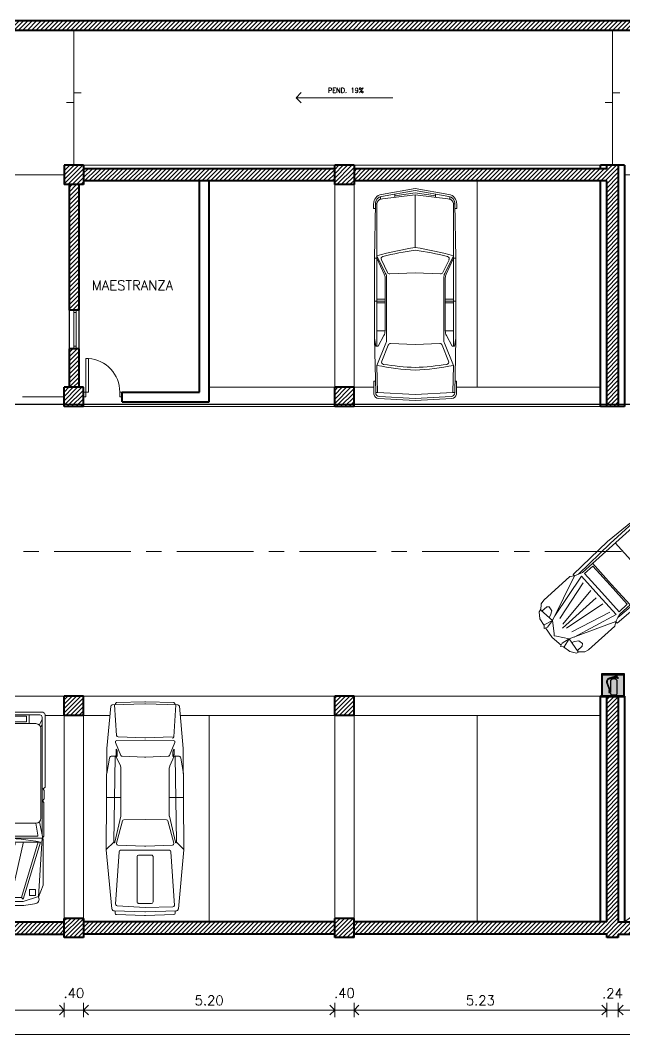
# Model space of a CAD drawing. Extents: x 1009 to 1343, y -172900 to 201.
# Drawn here: x 1107.55 to 1120.06, y 77.63 to 98.78 of the extents above; entities that cross this region are included whole.
import ezdxf

# ---------------------------------------------------------------- set-up
doc = ezdxf.new("R2010")
doc.units = 0
doc.header["$LTSCALE"] = 0.5
doc.linetypes.add('CENTER', pattern=[50.8, 31.75, -6.35, 6.35, -6.35])
doc.layers.get('0').update_dxf_attribs({"linetype": 'CONTINUOUS'})
doc.layers.get('Defpoints').update_dxf_attribs({"linetype": 'CONTINUOUS'})
for name, color, linetype, lineweight in [('Acotaciones', 9, 'CONTINUOUS', 9), ('Carpintería', 55, 'CONTINUOUS', 20), ('Detalles 01', 8, 'CONTINUOUS', 9), ('Muros corte', 7, 'CONTINUOUS', 40), ('Muros vista', 253, 'CONTINUOUS', 25), ('Pisos', 252, 'CONTINUOUS', 18), ('Punta 01', 6, 'CONTINUOUS', 9), ('Punta 02', 11, 'CONTINUOUS', 20), ('Tratamiento pisos', 251, 'CONTINUOUS', 9), ('Vehículos', 155, 'CONTINUOUS', 13)]:
    doc.layers.add(name, color=color, linetype=linetype, lineweight=lineweight)
for name, color, linetype in [('Electricidad', 50, 'CONTINUOUS'), ('MARCO_FONDO_NEGRO', 7, 'CONTINUOUS'), ('SEÑAL_FONDO_FIGURAS', 254, 'CONTINUOUS'), ('SEÑAL_FONDO_ROJO', 242, 'CONTINUOUS')]:
    doc.layers.add(name, color=color, linetype=linetype)
doc.styles.add('Texto 1 mm', font='simplex.shx', dxfattribs={"height": 0.1})
doc.styles.add('Texto 2 mm', font='simplex.shx', dxfattribs={"height": 0.2})
doc.dimstyles.new('Primera línea', dxfattribs={"dimscale": 0, "dimtxt": 0.2, "dimasz": 0.2, "dimexe": 0.15, "dimexo": 0, "dimgap": 0.1, "dimtad": 1, "dimzin": 4, "dimdsep": 46, "dimtxsty": 'Texto 2 mm', "dimblk": 'OPEN90', "dimcen": 2.5, "dimclrd": 256, "dimclre": 256, "dimclrt": 256, "dimadec": 0, "dimazin": 0, "dimtfac": 1, "dimtmove": 2, "dimatfit": 3, "dimldrblk": 'OPEN90', "dimfxl": 1, "dimtolj": 1, "dimtzin": 0, "dimlwd": -1, "dimlwe": -1, "dimarcsym": 0})
doc.dimstyles.new('Segunda línea', dxfattribs={"dimscale": 0, "dimtxt": 0.2, "dimasz": 0.2, "dimexe": 0.15, "dimexo": 0.5, "dimgap": 0.1, "dimtad": 1, "dimzin": 4, "dimdsep": 46, "dimtxsty": 'Texto 2 mm', "dimblk": 'OPEN90', "dimcen": 2.5, "dimclrd": 256, "dimclre": 256, "dimclrt": 256, "dimadec": 0, "dimazin": 0, "dimtfac": 1, "dimtmove": 2, "dimatfit": 3, "dimldrblk": 'OPEN90', "dimfxl": 1, "dimtolj": 1, "dimtzin": 0, "dimlwd": -1, "dimlwe": -1, "dimarcsym": 0})
pattern_1 = [(45, (62.21442, 16.503325), (-0.0449012806, 0.0449012806), [])]

# ---------------------------------------------------------------- blocks, each defined once
blk = doc.blocks.new('3cv planta')
for p, q in [((-206.2, 25.9), (-109.9, 64.4)), ((-109.9, 64.4), (-100.7, 61.2)), ((-196.3, 29.9), (-99.1, 54.3)), ((-100.7, 61.2), (-92.5, 58.6)), ((-99.1, 54.3), (-99.1, 0)), ((-92.5, 58.6), (57.7, 58.4)), ((-90.7, 54.3), (-90.7, 0)), ((-90.7, 54.3), (-67.5, 53.6)), ((-67.5, 53.6), (-67.5, 0)), ((-64, 58.6), (-64, 0)), ((0, 58.5), (0, 0)), ((57.7, 58.4), (149.8, 52.1)), ((58.9, 58.3), (58.9, 0)), ((83.5, 56.6), (83.5, 0)), ((88, 48.5), (88, 0)), ((88, 48.5), (110.5, 45.8)), ((110.5, 45.8), (110.5, 0)), ((114.9, 54.4), (114.9, 0)), ((-227.3, 24.3), (-230.8, 0)), ((-225.3, 31.1), (-230.6, 25.3)), ((-230.6, 25.3), (-223.2, 23)), ((-206.2, 25.9), (-225.3, 31.1)), ((-223.2, 23), (-206.2, 25.9)), ((-192.1, 18.8), (-106.2, 41.5)), ((146.5, 41.5), (146.5, 0)), ((-227.3, -24.3), (-230.8, 0)), ((-201.5, 0), (-106.9, 0)), ((-195.4, 5.7), (-104.6, 18.8)), ((-99.1, -54.3), (-99.1, 0)), ((-90.7, -54.3), (-90.7, 0)), ((-67.5, -53.6), (-67.5, 0)), ((-64, -58.6), (-64, 0)), ((0, -58.5), (0, 0)), ((58.9, -58.3), (58.9, 0)), ((83.5, -56.6), (83.5, 0)), ((88, -48.5), (88, 0)), ((110.5, -45.8), (110.5, 0)), ((114.9, -54.4), (114.9, 0)), ((146.5, -41.5), (146.5, 0)), ((-195.4, -5.7), (-104.6, -18.8)), ((-192.1, -18.8), (-106.2, -41.5)), ((-230.6, -25.3), (-223.2, -23)), ((-225.3, -31.1), (-230.6, -25.3)), ((-206.2, -25.9), (-225.3, -31.1)), ((-223.2, -23), (-206.2, -25.9)), ((-206.2, -25.9), (-109.9, -64.4)), ((-196.3, -29.9), (-99.1, -54.3)), ((-109.9, -64.4), (-100.7, -61.2)), ((-100.7, -61.2), (-92.5, -58.6)), ((-92.5, -58.6), (57.7, -58.4)), ((-90.7, -54.3), (-67.5, -53.6)), ((57.7, -58.4), (149.8, -52.1)), ((88, -48.5), (110.5, -45.8))]:
    blk.add_line(p, q)
for points in [[(140.9, 58.6), (129.6, 67.3), (89.5, 75.1), (57.2, 67.5), (-10.2, 71.7), (-109.9, 68.5), (-109.9, 64.4), (-117.8, 70), (-191.5, 69.8), (-200.4, 68.2), (-210.1, 58.5), (-206.2, 25.9), (-222.1, 3.4), (-225, 0)], [(148.4, 58.1), (55.1, 64.8), (-8.9, 64.3), (-100.7, 61.2)], [(151.4, 0), (151.4, 41.5), (146.5, 41.5), (146.5, 45.1), (151.6, 45.1), (146.1, 67.3), (150.5, 69.4), (156.1, 47), (156.1, 0)], [(-208.7, 59.9), (-214.9, 58.5), (-223.3, 46.4), (-226.3, 30)], [(-209.8, 55.9), (-196.3, 55.2), (-192.2, 51.9), (-194, 42), (-202.1, 37.3), (-207.3, 35.4)], [(140.9, -58.6), (129.6, -67.3), (89.5, -75.1), (57.2, -67.5), (-10.2, -71.7), (-109.9, -68.5), (-109.9, -64.4), (-117.8, -70), (-191.5, -69.8), (-200.4, -68.2), (-210.1, -58.5), (-206.2, -25.9), (-222.1, -3.4), (-225, 0)], [(151.4, 0), (151.4, -41.5), (146.5, -41.5), (146.5, -45.1), (151.6, -45.1), (146.1, -67.3), (150.5, -69.4), (156.1, -47), (156.1, 0)], [(-208.7, -59.9), (-214.9, -58.5), (-223.3, -46.4), (-226.3, -30)], [(-209.8, -55.9), (-196.3, -55.2), (-192.2, -51.9), (-194, -42), (-202.1, -37.3), (-207.3, -35.4)], [(148.4, -58.1), (55.1, -64.8), (-8.9, -64.3), (-100.7, -61.2)]]:
    blk.add_lwpolyline(points)
blk = doc.blocks.new('A$C0C570FE1')
for p, q in [((1.446, 1.701), (0.312, 1.684)), ((0.416, 1.722), (0.324, 1.723)), ((0.416, 1.685), (0.416, 1.722)), ((3.11, 1.701), (1.446, 1.701)), ((1.446, 1.701), (1.446, 1.653)), ((2.333, 1.701), (2.333, 1.485)), ((4.234, 1.679), (3.11, 1.701)), ((3.268, 1.677), (3.11, 1.701)), ((3.993, 1.717), (3.993, 1.684)), ((4.262, 1.714), (3.993, 1.717)), ((0.125, 1.558), (0, 0.861)), ((0.167, 1.56), (0.044, 0.861)), ((0.225, 1.592), (0.136, 0.861)), ((0.171, 1.581), (0.224, 1.581)), ((0.321, 1.653), (0.321, 1.684)), ((0.321, 1.653), (3.268, 1.653)), ((1.398, 1.653), (1.764, 1.474)), ((1.446, 1.653), (1.776, 1.501)), ((1.744, 1.435), (1.481, 1.562)), ((1.855, 1.485), (2.953, 1.485)), ((2.293, 1.653), (2.293, 1.485)), ((2.373, 1.653), (2.373, 1.485)), ((2.953, 1.485), (2.953, 1.653)), ((3.049, 1.51), (3.268, 1.629)), ((3.208, 1.468), (3.668, 1.653)), ((3.245, 1.418), (3.577, 1.554)), ((3.268, 1.629), (3.268, 1.677)), ((3.668, 1.653), (4.23, 1.644)), ((4.23, 1.644), (4.23, 1.679)), ((4.23, 1.644), (4.272, 0.861)), ((4.313, 1.603), (4.355, 0.861)), ((4.395, 0.861), (4.353, 1.62)), ((0.152, 1.283), (0.093, 0.861)), ((0.119, 1.285), (0.188, 1.285)), ((1.75, 0.861), (1.773, 1.388)), ((1.852, 1.453), (3.134, 1.453)), ((3.236, 0.861), (3.214, 1.37)), ((0.125, 0.165), (0, 0.861)), ((0.167, 0.163), (0.044, 0.861)), ((0.152, 0.439), (0.093, 0.861)), ((0.136, 0.861), (1.224, 0.861)), ((0.225, 0.131), (0.136, 0.861)), ((1.75, 0.861), (1.773, 0.335)), ((3.236, 0.861), (3.214, 0.353)), ((4.23, 0.079), (4.272, 0.861)), ((4.313, 0.12), (4.355, 0.861)), ((4.395, 0.861), (4.353, 0.103)), ((0.119, 0.438), (0.188, 0.438)), ((1.398, 0.07), (1.764, 0.249)), ((1.446, 0.07), (1.776, 0.221)), ((1.744, 0.287), (1.481, 0.161)), ((1.852, 0.27), (3.134, 0.27)), ((1.855, 0.238), (2.953, 0.238)), ((2.293, 0.07), (2.293, 0.238)), ((2.333, 0.022), (2.333, 0.238)), ((2.373, 0.07), (2.373, 0.238)), ((2.953, 0.238), (2.953, 0.07)), ((3.049, 0.213), (3.268, 0.094)), ((3.208, 0.255), (3.668, 0.07)), ((3.245, 0.304), (3.577, 0.169)), ((0.171, 0.142), (0.224, 0.142)), ((1.446, 0.022), (0.312, 0.039)), ((0.321, 0.07), (3.268, 0.07)), ((0.321, 0.07), (0.321, 0.039)), ((0.416, 0.001), (0.324, 0)), ((0.416, 0.038), (0.416, 0.001)), ((1.446, 0.022), (1.446, 0.07)), ((3.11, 0.022), (1.446, 0.022)), ((3.268, 0.046), (3.11, 0.022)), ((4.234, 0.044), (3.11, 0.022)), ((3.268, 0.094), (3.268, 0.046)), ((3.668, 0.07), (4.23, 0.079)), ((3.993, 0.005), (3.993, 0.039)), ((4.262, 0.008), (3.993, 0.005)), ((4.23, 0.079), (4.23, 0.044))]:
    blk.add_line(p, q)
for centre, radius, start, end in [((0.322, 1.523), 0.2, 89.6059, 169.7934), ((4.253, 1.615), 0.1, 3.1608, 84.5613), ((0.315, 1.534), 0.15, 90.8772, 169.9992), ((0.321, 1.553), 0.1, 90, 173.024), ((7.846, -0.184), 6.705, 164.0955, 171.0276), ((7.876, -0.089), 6.664, 165.9376, 171.8019), ((1.459, 1.516), 0.05, 64.4236, 163.8009), ((1.855, 1.685), 0.2, 246.7861, 270), ((2.953, 1.685), 0.2, 270, 298.6282), ((3.596, 1.508), 0.05, 13.1488, 112.1811), ((-2.765, 0.542), 6.484, 2.8274, 8.6702), ((-2.714, 0.453), 6.494, 3.6062, 10.6501), ((4.233, 1.599), 0.08, 3.2191, 89.3245), ((1.723, 1.39), 0.05, 357.5478, 64.4236), ((1.852, 1.653), 0.2, 243.8694, 270), ((3.134, 1.653), 0.2, 270, 291.9752), ((3.264, 1.372), 0.05, 112.1811, 182.5243), ((7.846, 1.907), 6.705, 188.9724, 195.9045), ((7.876, 1.812), 6.664, 188.1981, 194.0624), ((-2.765, 1.181), 6.484, 351.3298, 357.1726), ((-2.714, 1.27), 6.494, 349.3499, 356.3938), ((1.723, 0.332), 0.05, 295.5764, 2.4522), ((1.852, 0.07), 0.2, 90, 116.1306), ((1.855, 0.038), 0.2, 90, 113.2139), ((2.953, 0.038), 0.2, 61.3718, 90), ((3.134, 0.07), 0.2, 68.0248, 90), ((3.264, 0.351), 0.05, 177.4757, 247.8189), ((0.322, 0.2), 0.2, 190.2066, 270.3941), ((0.315, 0.189), 0.15, 190.0008, 269.1228), ((0.321, 0.17), 0.1, 186.976, 270), ((1.459, 0.206), 0.05, 196.1991, 295.5764), ((3.596, 0.215), 0.05, 247.8189, 346.8512), ((4.233, 0.124), 0.08, 270.6755, 356.7809), ((4.253, 0.108), 0.1, 275.4387, 356.8392)]:
    blk.add_arc(centre, radius, start, end)
blk = doc.blocks.new('A$C30F00F99')
for p, q in [((0.065, 1.448), (0.065, 3.9)), ((1.704, 3.95), (0.115, 3.95)), ((1.754, 1.448), (1.754, 3.9)), ((0.093, 3.668), (0.093, 1.807)), ((1.626, 3.768), (0.193, 3.768)), ((1.726, 3.668), (1.726, 1.807)), ((0.122, 1.736), (0.054, 1.395)), ((0.198, 1.707), (0.152, 1.458)), ((1.626, 1.707), (0.193, 1.707)), ((1.621, 1.707), (1.667, 1.458)), ((1.697, 1.736), (1.765, 1.395)), ((1.765, 1.395), (0.056, 1.399)), ((0.495, 0.168), (0.152, 1.323)), ((1.647, 1.435), (0.172, 1.435)), ((1.144, 1.274), (0.676, 1.274)), ((0.676, 1.274), (0.676, 1.166)), ((1.134, 0.274), (1.367, 1.319)), ((1.144, 1.166), (1.144, 1.274)), ((1.326, 0.168), (1.669, 1.323)), ((1.72, 1.313), (1.36, 0.134)), ((0.676, 1.166), (1.144, 1.166)), ((0.33, 0.336), (0.205, 0.336)), ((0.205, 0.336), (0.205, 0.209)), ((0.33, 0.209), (0.33, 0.336)), ((1.134, 0.274), (0.687, 0.274)), ((1.134, 0.168), (1.134, 0.274)), ((1.489, 0.209), (1.489, 0.336)), ((1.489, 0.336), (1.614, 0.336)), ((1.614, 0.336), (1.614, 0.209)), ((0.205, 0.209), (0.33, 0.209)), ((0.915, 0.184), (0.885, 0.206)), ((0.915, 0.184), (0.944, 0.206)), ((0.915, 0.148), (0.915, 0.184)), ((1.326, 0.168), (1.134, 0.168)), ((1.36, 0.134), (1.326, 0.168)), ((1.614, 0.209), (1.489, 0.209))]:
    blk.add_line(p, q)
for points in [[(0, 3.918), (0, 2.454), (0.044, 2.417), (0.023, 2.383), (0.023, 2.211), (0.06, 2.172), (0.031, 2.135), (0.031, 1.436), (0.058, 1.402), (0.043, 1.368), (0.043, 0.425), (0.145, 0.177, 0.590762), (0.221, 0.036), (0.448, 0), (1.372, 0), (1.598, 0.036, 0.590762), (1.675, 0.177), (1.776, 0.425), (1.776, 1.368), (1.762, 1.402), (1.789, 1.436), (1.789, 2.135), (1.76, 2.172), (1.796, 2.211), (1.796, 2.383), (1.775, 2.417), (1.819, 2.454), (1.819, 3.918, 0.468554), (1.737, 4.009), (0.082, 4.009, 0.468554)], [(0.387, 3.906, -0.414214), (0.407, 3.926), (0.83, 3.926, -0.414214), (0.85, 3.906), (0.85, 3.823, -0.414214), (0.83, 3.803), (0.407, 3.803, -0.414214), (0.387, 3.823)], [(1.432, 3.906, 0.414214), (1.412, 3.926), (0.99, 3.926, 0.414214), (0.97, 3.906), (0.97, 3.823, 0.414214), (0.99, 3.803), (1.412, 3.803, 0.414214), (1.432, 3.823)], [(0.645, 1.295), (0.841, 1.295), (0.98, 1.295), (1.176, 1.295, -0.515671), (1.195, 1.269), (1.157, 1.159, -0.319548), (1.138, 1.145), (0.962, 1.145), (0.859, 1.145), (0.683, 1.145, -0.319548), (0.664, 1.159), (0.626, 1.269, -0.515671)]]:
    blk.add_lwpolyline(points, format="xyb", close=True)
for points in [[(1.485, 3.768), (1.485, 3.95)], [(1.695, 3.74), (1.754, 3.855)], [(1.754, 3.688), (1.754, 3.756), (1.723, 3.692)], [(1.754, 2.412), (1.775, 2.417)], [(0.064, 1.395), (0.141, 0.189), (0.461, 0.086)], [(0.101, 1.313), (0.461, 0.134), (0.495, 0.168), (0.687, 0.168), (0.687, 0.274), (0.454, 1.319)], [(1.72, 1.313), (0.101, 1.313)], [(1.757, 1.395), (1.68, 0.189), (1.36, 0.086)], [(1.36, 0.086), (0.461, 0.086)]]:
    blk.add_lwpolyline(points)
blk.add_lwpolyline([(1.72, 1.313, 0.103517), (0.101, 1.313, -1.887166)], format="xyb")
blk.add_circle((0.915, 0.184), 0.0367)
for centre, radius, start, end in [((0.115, 3.9), 0.05, 90, 180), ((1.704, 3.9), 0.05, 0, 90), ((0.193, 3.668), 0.1, 90, 180), ((1.626, 3.668), 0.1, 0, 90), ((0.193, 1.807), 0.1, 180, 270), ((1.626, 1.807), 0.1, 270, 0), ((0.172, 1.455), 0.02, 169.5085, 270), ((1.647, 1.455), 0.02, 270, 10.4915)]:
    blk.add_arc(centre, radius, start, end)
blk = doc.blocks.new('R12 planta')
for p, q in [((-2.325, 0.646), (-2.368, 0.646)), ((-2.345, 0.031), (-2.325, 0.659)), ((-1.058, 0.826), (-2.28, 0.709)), ((1.041, 0.813), (-1.055, 0.826)), ((-0.901, 0.668), (-1.053, 0.826)), ((-0.903, 0.648), (-0.362, 0.523)), ((0.876, 0.646), (-0.901, 0.668)), ((0.027, 0.523), (0.027, 0.819)), ((0.843, 0.758), (0.52, 0.816)), ((0.884, 0.646), (0.884, 0.709)), ((0.898, 0.524), (1.165, 0.637)), ((1.915, 0.732), (1.043, 0.812)), ((1.307, 0.614), (1.942, 0.655)), ((1.942, 0.702), (1.963, 0.031)), ((-2.417, 0.032), (-2.398, 0.616)), ((-2.217, 0.604), (-2.254, 0.025)), ((-2.187, 0.634), (-1.097, 0.563)), ((-1.068, -0.483), (-1.068, 0.533)), ((-0.96, 0.587), (-0.986, 0.036)), ((-0.924, 0.616), (-0.459, 0.494)), ((-0.435, 0.464), (-0.432, 0.024)), ((-0.36, 0.523), (0.635, 0.523)), ((0.678, 0.532), (0.88, 0.627)), ((0.861, 0.034), (0.88, 0.497)), ((0.912, 0.619), (0.873, 0.598)), ((0.951, 0.598), (0.873, 0.598)), ((0.926, 0.623), (1.028, 0.623)), ((1.028, 0.623), (0.989, 0.601)), ((1.206, 0.609), (1.215, 0.027)), ((1.279, 0.584), (1.263, 0.031)), ((1.99, 0.616), (2.008, 0.031)), ((-2.417, 0.013), (-2.398, -0.571)), ((-2.345, 0.013), (-2.325, -0.615)), ((-2.241, -0.554), (-2.254, 0.025)), ((-2.169, 0.157), (-2.169, -0.112)), ((-2.139, 0.187), (-1.198, 0.187)), ((-1.168, 0.157), (-1.168, -0.112)), ((-0.96, -0.542), (-0.986, 0.008)), ((-0.435, -0.42), (-0.432, 0.02)), ((0.861, 0.01), (0.88, -0.452)), ((1.206, -0.565), (1.215, 0.018)), ((1.279, -0.539), (1.263, 0.014)), ((1.942, -0.658), (1.963, 0.013)), ((1.99, -0.571), (2.008, 0.013)), ((-2.139, -0.142), (-1.198, -0.142)), ((-2.325, -0.601), (-2.368, -0.601)), ((-2.211, -0.584), (-1.097, -0.513)), ((-0.901, -0.624), (-1.053, -0.782)), ((-0.924, -0.572), (-0.459, -0.449)), ((-0.903, -0.604), (-0.362, -0.479)), ((0.876, -0.601), (-0.901, -0.624)), ((-0.36, -0.478), (0.635, -0.478)), ((0.027, -0.478), (0.027, -0.775)), ((0.678, -0.488), (0.88, -0.582)), ((0.912, -0.575), (0.873, -0.553)), ((0.951, -0.553), (0.873, -0.553)), ((0.884, -0.601), (0.884, -0.665)), ((0.898, -0.48), (1.165, -0.592)), ((0.926, -0.578), (1.028, -0.578)), ((1.028, -0.578), (0.989, -0.557)), ((1.282, -0.569), (1.942, -0.611)), ((-1.058, -0.782), (-2.28, -0.665)), ((1.041, -0.768), (-1.055, -0.782)), ((0.843, -0.714), (0.52, -0.772)), ((1.915, -0.688), (1.043, -0.768))]:
    blk.add_line(p, q)
for centre, radius, start, end in [((-2.368, 0.616), 0.03, 90, 180), ((-2.275, 0.659), 0.05, 95.4727, 180), ((-1.056, 0.796), 0.03, 89.6203, 95.4727), ((-0.901, 0.658), 0.01, 90, 258.9881), ((0.834, 0.709), 0.05, 0, 79.9012), ((0.876, 0.636), 0.01, 295.0315, 90), ((1.04, 0.783), 0.03, 84.7226, 89.6203), ((1.176, 0.609), 0.03, 0, 112.8473), ((1.912, 0.702), 0.03, 0, 84.7226), ((1.944, 0.596), 0.0501, 23.6099, 92.4957), ((-2.187, 0.604), 0.03, 90, 180), ((-1.098, 0.533), 0.03, 0, 86.3747), ((-0.93, 0.587), 0.03, 78.6827, 180), ((-0.465, 0.464), 0.03, 0, 78.6827), ((-0.357, 0.553), 0.03, 258.9881, 270), ((-0.36, 0.533), 0.01, 256.9832, 270), ((0.635, 0.623), 0.1, 270, 295.0315), ((0.91, 0.497), 0.03, 112.8473, 180), ((0.926, 0.593), 0.03, 90, 117.7651), ((0.952, 0.802), 0.204, 269.9335, 280.5642), ((1.309, 0.584), 0.03, 93.6171, 180), ((-2.117, 0.022), 0.3, 178.1825, 181.8175), ((-2.045, 0.022), 0.3, 178.2216, 181.7784), ((-2.139, 0.157), 0.03, 90, 180), ((-1.198, 0.157), 0.03, 0, 90), ((-0.686, 0.022), 0.3, 177.2761, 182.7239), ((-0.732, 0.022), 0.3, 359.5958, 0.4042), ((1.161, 0.022), 0.3, 177.6755, 182.3245), ((0.915, 0.022), 0.3, 359.1475, 0.8525), ((1.563, 0.022), 0.3, 178.3902, 181.6098), ((1.663, 0.022), 0.3, 358.2407, 1.7593), ((1.708, 0.022), 0.3, 358.2407, 1.7593), ((-2.139, -0.112), 0.03, 180, 270), ((-1.198, -0.112), 0.03, 270, 0), ((-0.465, -0.42), 0.03, 281.3173, 0), ((-2.368, -0.571), 0.03, 180, 270), ((-2.275, -0.615), 0.05, 180, 264.5273), ((-2.211, -0.554), 0.03, 180, 270), ((-1.098, -0.483), 0.03, 273.6253, 0), ((-0.93, -0.542), 0.03, 180, 281.3173), ((-0.901, -0.614), 0.01, 101.0119, 270), ((-0.357, -0.508), 0.03, 90, 101.0119), ((-0.36, -0.488), 0.01, 90, 103.0168), ((0.635, -0.578), 0.1, 64.9685, 90), ((0.876, -0.591), 0.01, 270, 64.9685), ((0.91, -0.452), 0.03, 180, 247.1527), ((0.926, -0.548), 0.03, 242.2349, 270), ((0.952, -0.757), 0.204, 79.4358, 90.0665), ((1.176, -0.565), 0.03, 247.1527, 0), ((1.283, -0.539), 0.03, 180, 266.3829), ((1.944, -0.551), 0.0501, 267.5043, 336.3901), ((-1.056, -0.752), 0.03, 264.5273, 270.3797), ((0.834, -0.665), 0.05, 280.0988, 0), ((1.04, -0.738), 0.03, 270.3797, 275.2774), ((1.912, -0.658), 0.03, 275.2774, 0)]:
    blk.add_arc(centre, radius, start, end)
blk = doc.blocks.new('_Open90')
at = {"color": 0, "linetype": 'ByBlock', "lineweight": -2}
for p, q in [((0, 0), (-1, 0)), ((-0.5, 0.5), (0, 0)), ((0, 0), (-0.5, -0.5))]:
    blk.add_line(p, q, dxfattribs=at)
blk = doc.blocks.new('*D238')
at = {"layer": 'Acotaciones', "transparency": 16777216}
for p, q in [((1103.36, 78.433), (1103.36, 78.134)), ((1103.56, 78.284), (1108.26, 78.284)), ((1108.46, 78.433), (1108.46, 78.134))]:
    blk.add_line(p, q, dxfattribs=at)
at = {"layer": 'Defpoints', "color": 0, "transparency": 16777216}
for p in [(1103.36, 78.433), (1108.46, 78.433), (1108.46, 78.284)]:
    blk.add_point(p, dxfattribs=at)
at = {"layer": 'Acotaciones', "transparency": 16777216, "xscale": 0.2, "yscale": 0.2, "zscale": 0.2, "rotation": 180}
blk.add_blockref('_Open90', (1103.36, 78.284), dxfattribs=at)
at = {"layer": 'Acotaciones', "transparency": 16777216, "xscale": 0.2, "yscale": 0.2, "zscale": 0.2}
blk.add_blockref('_Open90', (1108.46, 78.284), dxfattribs=at)
at = {"layer": 'Acotaciones', "transparency": 16777216, "insert": (1105.91, 78.484), "char_height": 0.2, "attachment_point": 5, "style": 'Texto 2 mm'}
blk.add_mtext('\\A1;5.10', dxfattribs=at)
blk = doc.blocks.new('*D239')
at = {"layer": 'Acotaciones', "transparency": 16777216}
for p, q in [((1108.86, 78.433), (1108.86, 78.134)), ((1109.06, 78.284), (1113.86, 78.284)), ((1114.06, 78.433), (1114.06, 78.134))]:
    blk.add_line(p, q, dxfattribs=at)
at = {"layer": 'Defpoints', "color": 0, "transparency": 16777216}
for p in [(1108.86, 78.433), (1114.06, 78.433), (1114.06, 78.284)]:
    blk.add_point(p, dxfattribs=at)
at = {"layer": 'Acotaciones', "transparency": 16777216, "xscale": 0.2, "yscale": 0.2, "zscale": 0.2, "rotation": 180}
blk.add_blockref('_Open90', (1108.86, 78.284), dxfattribs=at)
at = {"layer": 'Acotaciones', "transparency": 16777216, "xscale": 0.2, "yscale": 0.2, "zscale": 0.2}
blk.add_blockref('_Open90', (1114.06, 78.284), dxfattribs=at)
at = {"layer": 'Acotaciones', "transparency": 16777216, "insert": (1111.46, 78.484), "char_height": 0.2, "attachment_point": 5, "style": 'Texto 2 mm'}
blk.add_mtext('\\A1;5.20', dxfattribs=at)
blk = doc.blocks.new('*D240')
at = {"layer": 'Acotaciones', "transparency": 16777216}
for p, q in [((1114.46, 78.433), (1114.46, 78.134)), ((1114.66, 78.284), (1119.49, 78.284)), ((1119.69, 78.433), (1119.69, 78.134))]:
    blk.add_line(p, q, dxfattribs=at)
at = {"layer": 'Defpoints', "color": 0, "transparency": 16777216}
for p in [(1114.46, 78.433), (1119.69, 78.433), (1119.69, 78.284)]:
    blk.add_point(p, dxfattribs=at)
at = {"layer": 'Acotaciones', "transparency": 16777216, "xscale": 0.2, "yscale": 0.2, "zscale": 0.2, "rotation": 180}
blk.add_blockref('_Open90', (1114.46, 78.284), dxfattribs=at)
at = {"layer": 'Acotaciones', "transparency": 16777216, "xscale": 0.2, "yscale": 0.2, "zscale": 0.2}
blk.add_blockref('_Open90', (1119.69, 78.284), dxfattribs=at)
at = {"layer": 'Acotaciones', "transparency": 16777216, "insert": (1117.075, 78.484), "char_height": 0.2, "attachment_point": 5, "style": 'Texto 2 mm'}
blk.add_mtext('\\A1;5.23', dxfattribs=at)
blk = doc.blocks.new('*D241')
at = {"layer": 'Acotaciones', "transparency": 16777216}
for p, q in [((1119.93, 78.433), (1119.93, 78.134)), ((1125.61, 78.284), (1120.13, 78.284)), ((1125.81, 78.433), (1125.81, 78.134))]:
    blk.add_line(p, q, dxfattribs=at)
at = {"layer": 'Defpoints', "color": 0, "transparency": 16777216}
for p in [(1119.93, 78.433), (1119.93, 78.284), (1125.81, 78.433)]:
    blk.add_point(p, dxfattribs=at)
at = {"layer": 'Acotaciones', "transparency": 16777216, "xscale": 0.2, "yscale": 0.2, "zscale": 0.2, "rotation": 180}
blk.add_blockref('_Open90', (1119.93, 78.284), dxfattribs=at)
at = {"layer": 'Acotaciones', "transparency": 16777216, "xscale": 0.2, "yscale": 0.2, "zscale": 0.2}
blk.add_blockref('_Open90', (1125.81, 78.284), dxfattribs=at)
at = {"layer": 'Acotaciones', "transparency": 16777216, "insert": (1122.87, 78.484), "char_height": 0.2, "attachment_point": 5, "style": 'Texto 2 mm'}
blk.add_mtext('\\A1;5.88', dxfattribs=at)
blk = doc.blocks.new('*D242')
at = {"layer": 'Acotaciones', "transparency": 16777216}
for p, q in [((1086.39, 77.933), (1086.39, 77.63)), ((1126.06, 77.933), (1126.06, 77.63)), ((1086.59, 77.78), (1125.86, 77.78))]:
    blk.add_line(p, q, dxfattribs=at)
at = {"layer": 'Defpoints', "color": 0, "transparency": 16777216}
for p in [(1086.39, 78.433), (1126.06, 78.433), (1126.06, 77.78)]:
    blk.add_point(p, dxfattribs=at)
at = {"layer": 'Acotaciones', "transparency": 16777216, "xscale": 0.2, "yscale": 0.2, "zscale": 0.2, "rotation": 180}
blk.add_blockref('_Open90', (1086.39, 77.78), dxfattribs=at)
at = {"layer": 'Acotaciones', "transparency": 16777216, "xscale": 0.2, "yscale": 0.2, "zscale": 0.2}
blk.add_blockref('_Open90', (1126.06, 77.78), dxfattribs=at)
at = {"layer": 'Acotaciones', "transparency": 16777216, "insert": (1106.225, 77.98), "char_height": 0.2, "attachment_point": 5, "style": 'Texto 2 mm'}
blk.add_mtext('\\A1;39.67', dxfattribs=at)
blk = doc.blocks.new('A$C6C4A3897')
at = {"layer": 'SEÑAL_FONDO_FIGURAS'}
h = blk.add_hatch(color=256, dxfattribs=at)
h.paths.add_polyline_path([(2.147, -0.043), (0.043, -0.043), (0.043, -2.139), (2.147, -2.139)])
h.paths.add_polyline_path([(2.093, -2.085), (0.097, -2.085), (0.097, -0.097), (2.093, -0.097)], flags=16)
h.paths.add_polyline_path([(1.494, -1.856, -0.414214), (1.364, -1.986), (0.969, -1.986, -0.414214), (0.839, -1.856), (0.839, -1.789), (0.708, -1.789), (0.708, -1.699), (0.74, -1.699), (0.74, -1.664), (0.711, -1.664), (0.711, -1.576), (0.743, -1.576, 0.083884), (0.693, -1.404), (0.5, -0.898, -0.214308), (0.523, -0.578, -0.167733), (0.738, -0.417, -0.097156), (0.97, -0.351), (0.97, -0.321), (1.058, -0.321), (1.058, -0.351), (1.087, -0.351, -0.303754), (1.167, -0.298, -0.115313), (1.528, -0.185), (1.53, -0.211, 0.177163), (1.266, -0.329, -0.189272), (1.622, -0.41), (1.592, -0.419, 0.309273), (1.561, -0.409), (1.517, -0.422, 0.291679), (1.46, -0.396), (1.418, -0.408, 0.202341), (1.342, -0.393), (1.3, -0.404, 0.390383), (1.254, -0.384, -0.914616), (1.082, -0.399), (1.058, -0.399), (1.058, -0.429), (0.97, -0.429), (0.97, -0.404, 0.074097), (0.777, -0.461, 0.17086), (0.577, -0.631, 0.207162), (0.599, -0.983), (0.763, -1.4, -0.083589), (0.794, -1.576), (0.817, -1.576), (0.817, -1.664), (0.792, -1.664), (0.792, -1.699), (0.839, -1.699), (0.839, -0.631, -0.204768), (1.051, -0.505, 0.117351), (1.082, -0.431, 0.582578), (1.251, -0.433, 0.113638), (1.282, -0.505, -0.204768), (1.494, -0.631)], flags=0)
h.paths.add_polyline_path([(1.184, -0.438), (1.167, -0.358), (1.151, -0.438, -6.735071)], flags=0)
at = {"layer": 'SEÑAL_FONDO_ROJO'}
h = blk.add_hatch(color=256, dxfattribs=at)
h.paths.add_polyline_path([(2.093, -0.097), (0.097, -0.097), (0.097, -2.085), (2.093, -2.085)])
h.paths.add_polyline_path([(1.494, -1.856, -0.414214), (1.364, -1.986), (0.969, -1.986, -0.414214), (0.839, -1.856), (0.839, -1.789), (0.708, -1.789), (0.708, -1.699), (0.74, -1.699), (0.74, -1.664), (0.711, -1.664), (0.711, -1.576), (0.743, -1.576, 0.083884), (0.693, -1.404), (0.5, -0.898, -0.214308), (0.523, -0.578, -0.167733), (0.738, -0.417, -0.097156), (0.97, -0.351), (0.97, -0.321), (1.058, -0.321), (1.058, -0.351), (1.087, -0.351, -0.303754), (1.167, -0.298, -0.115313), (1.528, -0.185), (1.53, -0.211, 0.177163), (1.266, -0.329, -0.189272), (1.622, -0.41), (1.592, -0.419, 0.309273), (1.561, -0.409), (1.517, -0.422, 0.291679), (1.46, -0.396), (1.418, -0.408, 0.202341), (1.342, -0.393), (1.3, -0.404, 0.390383), (1.254, -0.384, -0.914616), (1.082, -0.399), (1.058, -0.399), (1.058, -0.429), (0.97, -0.429), (0.97, -0.404, 0.074097), (0.777, -0.461, 0.17086), (0.577, -0.631, 0.207162), (0.599, -0.983), (0.763, -1.4, -0.083589), (0.794, -1.576), (0.817, -1.576), (0.817, -1.664), (0.792, -1.664), (0.792, -1.699), (0.839, -1.699), (0.839, -0.631, -0.204768), (1.051, -0.505, 0.117351), (1.082, -0.431, 0.582578), (1.251, -0.433, 0.113638), (1.282, -0.505, -0.204768), (1.494, -0.631)], flags=16)
h.paths.add_polyline_path([(1.184, -0.438), (1.167, -0.358), (1.151, -0.438, -6.735071)], flags=0)
at = {"layer": 'MARCO_FONDO_NEGRO'}
for p, q in [((2.191, 0), (0, 0)), ((0, 0), (0, -2.182)), ((2.191, -2.182), (2.191, 0)), ((0, -2.182), (2.191, -2.182))]:
    blk.add_line(p, q, dxfattribs=at)
at = {"layer": 'SEÑAL_FONDO_FIGURAS'}
for points in [[(0.043, -2.139), (2.147, -2.139), (2.147, -0.043), (0.043, -0.043)], [(0.097, -2.085), (0.097, -0.097), (2.093, -0.097), (2.093, -2.085)]]:
    blk.add_lwpolyline(points, close=True, dxfattribs=at)
for points in [[(1.082, -0.431, -0.117351), (1.051, -0.505, 0.204768), (0.839, -0.631), (0.839, -1.699), (0.792, -1.699), (0.792, -1.664), (0.817, -1.664), (0.817, -1.576), (0.794, -1.576, 0.083589), (0.763, -1.4), (0.599, -0.983, -0.207162), (0.577, -0.631, -0.17086), (0.777, -0.461, -0.074097), (0.97, -0.404), (0.97, -0.429), (1.058, -0.429), (1.058, -0.399), (1.082, -0.399, 0.914616), (1.254, -0.384, -0.390383), (1.3, -0.404), (1.342, -0.393, -0.202341), (1.418, -0.408), (1.46, -0.396, -0.291679), (1.517, -0.422), (1.561, -0.409, -0.309273), (1.592, -0.419), (1.622, -0.41, 0.189272), (1.266, -0.329, -0.177163), (1.53, -0.211), (1.528, -0.185, 0.115313), (1.167, -0.298, 0.303754), (1.087, -0.351), (1.058, -0.351), (1.058, -0.321), (0.97, -0.321), (0.97, -0.351, 0.097156), (0.738, -0.417, 0.167733), (0.523, -0.578, 0.214308), (0.5, -0.898), (0.693, -1.404, -0.083884), (0.743, -1.576), (0.711, -1.576), (0.711, -1.664), (0.74, -1.664), (0.74, -1.699), (0.708, -1.699), (0.708, -1.789), (0.839, -1.789), (0.839, -1.856, 0.414214), (0.969, -1.986), (1.364, -1.986, 0.414214), (1.494, -1.856), (1.494, -0.631, 0.204768), (1.282, -0.505, -0.113638), (1.251, -0.433, -0.582578)], [(1.167, -0.358), (1.184, -0.438, 6.735071), (1.151, -0.438)]]:
    blk.add_lwpolyline(points, format="xyb", close=True, dxfattribs=at)

msp = doc.modelspace()

# ---------------------------------------------------------------- hatches: boundary and pattern name
at = {"layer": 'Detalles 01'}
h = msp.add_hatch(dxfattribs=at)
h.set_pattern_fill('ANSI31,_O', color=256, scale=0.02)
h.set_pattern_definition(pattern_1)
h.paths.add_polyline_path([(1126.06, 87.783), (1125.81, 87.783), (1125.81, 80.108), (1119.93, 80.108), (1119.93, 84.783), (1119.69, 84.783), (1119.69, 80.108), (1114.46, 80.108), (1114.46, 79.858), (1119.69, 79.858), (1119.69, 79.783), (1119.93, 79.783), (1119.93, 79.858), (1126.06, 79.858)])
h.paths.add_polyline_path([(1126.06, 98.783), (1100.36, 98.783), (1100.36, 98.583), (1125.81, 98.583), (1125.81, 87.783), (1126.06, 87.783)])
h = msp.add_hatch(dxfattribs=at)
h.set_pattern_fill('ANSI31,_O', color=256, scale=0.02)
h.set_pattern_definition(pattern_1)
h.paths.add_polyline_path([(1108.86, 95.783), (1108.46, 95.783), (1108.46, 95.383), (1108.86, 95.383)])
h = msp.add_hatch(dxfattribs=at)
h.set_pattern_fill('ANSI31,_O', color=256, scale=0.02)
h.set_pattern_definition(pattern_1)
h.paths.add_polyline_path([(1114.06, 95.708), (1108.86, 95.708), (1108.86, 95.458), (1114.06, 95.458)])
h = msp.add_hatch(dxfattribs=at)
h.set_pattern_fill('ANSI31,_O', color=256, scale=0.02)
h.set_pattern_definition(pattern_1)
h.paths.add_polyline_path([(1114.46, 95.783), (1114.06, 95.783), (1114.06, 95.383), (1114.46, 95.383)])
h = msp.add_hatch(dxfattribs=at)
h.set_pattern_fill('ANSI31,_O', color=256, scale=0.02)
h.set_pattern_definition(pattern_1)
h.paths.add_polyline_path([(1119.93, 95.783), (1119.69, 95.783), (1119.69, 95.708), (1114.46, 95.708), (1114.46, 95.458), (1119.69, 95.458), (1119.69, 90.783), (1119.93, 90.783)])
h = msp.add_hatch(dxfattribs=at)
h.set_pattern_fill('ANSI31,_O', color=256, scale=0.02)
h.set_pattern_definition(pattern_1)
h.paths.add_polyline_path([(1108.76, 95.383), (1108.56, 95.383), (1108.56, 92.783), (1108.76, 92.783)])
h.paths.add_polyline_path([(1108.76, 91.983), (1108.56, 91.983), (1108.56, 91.183), (1108.76, 91.183)])
h = msp.add_hatch(dxfattribs=at)
h.set_pattern_fill('ANSI31,_O', color=256, scale=0.02)
h.set_pattern_definition(pattern_1)
h.paths.add_polyline_path([(1108.86, 91.183), (1108.46, 91.183), (1108.46, 90.783), (1108.86, 90.783)])
h = msp.add_hatch(dxfattribs=at)
h.set_pattern_fill('ANSI31,_O', color=256, scale=0.02)
h.set_pattern_definition(pattern_1)
h.paths.add_polyline_path([(1114.06, 91.183), (1114.06, 90.783), (1114.46, 90.783), (1114.46, 91.183)])
h = msp.add_hatch(dxfattribs=at)
h.set_pattern_fill('ANSI31,_O', color=256, scale=0.02)
h.set_pattern_definition(pattern_1)
h.paths.add_polyline_path([(1097.61, 80.108), (1097.61, 84.783), (1097.36, 84.783), (1097.36, 80.108), (1092.26, 80.108), (1092.26, 79.858), (1097.36, 79.858), (1097.36, 79.783), (1097.61, 79.783), (1097.61, 79.858), (1099.36, 79.858), (1099.36, 80.108)])
h.paths.add_polyline_path([(1103.36, 80.108), (1103.36, 84.783), (1103.11, 84.783), (1103.11, 80.108), (1099.36, 80.108), (1099.36, 79.858), (1103.11, 79.858), (1103.11, 79.783), (1103.36, 79.783), (1103.36, 79.858), (1108.46, 79.858), (1108.46, 80.108)])
h = msp.add_hatch(dxfattribs=at)
h.set_pattern_fill('ANSI31,_O', color=256, scale=0.02)
h.set_pattern_definition(pattern_1)
h.paths.add_polyline_path([(1108.86, 84.783), (1108.46, 84.783), (1108.46, 84.383), (1108.86, 84.383)])
h = msp.add_hatch(dxfattribs=at)
h.set_pattern_fill('ANSI31,_O', color=256, scale=0.02)
h.set_pattern_definition(pattern_1)
h.paths.add_polyline_path([(1114.06, 84.783), (1114.06, 84.383), (1114.46, 84.383), (1114.46, 84.783)])
h = msp.add_hatch(dxfattribs=at)
h.set_pattern_fill('ANSI31,_O', color=256, scale=0.02)
h.set_pattern_definition(pattern_1)
h.paths.add_polyline_path([(1108.86, 79.783), (1108.86, 80.183), (1108.46, 80.183), (1108.46, 79.783)])
h = msp.add_hatch(dxfattribs=at)
h.set_pattern_fill('ANSI31,_O', color=256, scale=0.02)
h.set_pattern_definition(pattern_1)
h.paths.add_polyline_path([(1114.46, 80.183), (1114.06, 80.183), (1114.06, 79.783), (1114.46, 79.783)])
h = msp.add_hatch(dxfattribs=at)
h.set_pattern_fill('ANSI31,_O', color=256, scale=0.02)
h.set_pattern_definition(pattern_1)
h.paths.add_polyline_path([(1114.06, 80.108), (1108.86, 80.108), (1108.86, 79.858), (1114.06, 79.858)])

# ---------------------------------------------------------------- linework, layer by layer
at = {"layer": 'Acotaciones'}
for p, q in [((1108.46, 78.433), (1108.46, 78.134)), ((1108.46, 78.284), (1108.86, 78.284)), ((1108.86, 78.433), (1108.86, 78.134)), ((1114.06, 78.433), (1114.06, 78.134)), ((1114.06, 78.284), (1114.46, 78.284)), ((1114.46, 78.433), (1114.46, 78.134)), ((1119.69, 78.433), (1119.69, 78.134)), ((1119.69, 78.284), (1119.93, 78.284)), ((1119.93, 78.433), (1119.93, 78.134))]:
    msp.add_line(p, q, dxfattribs=at)
at = {"layer": 'Carpintería'}
for p, q in [((1108.66, 92.783), (1108.66, 91.983)), ((1108.71, 92.733), (1108.66, 92.733)), ((1108.71, 92.783), (1108.71, 91.983)), ((1108.71, 92.033), (1108.66, 92.033)), ((1108.91, 91.083), (1108.91, 91.783)), ((1108.91, 91.783), (1108.96, 91.783)), ((1108.96, 91.783), (1108.96, 91.083)), ((1108.91, 91.083), (1108.86, 91.083)), ((1108.91, 90.983), (1108.86, 90.983)), ((1108.91, 90.983), (1108.91, 91.083)), ((1108.96, 91.083), (1108.91, 91.083)), ((1109.61, 90.983), (1109.61, 91.083)), ((1109.61, 91.083), (1109.66, 91.083)), ((1109.61, 90.983), (1109.66, 90.983))]:
    msp.add_line(p, q, dxfattribs=at)
at = {"layer": 'Detalles 01'}
for p, q in [((1108.81, 97.283), (1108.66, 97.283)), ((1113.26, 97.183), (1113.366, 97.29)), ((1113.26, 97.183), (1115.26, 97.183)), ((1113.26, 97.183), (1113.366, 97.077)), ((1119.96, 97.283), (1119.81, 97.283)), ((1108.66, 97.083), (1108.51, 97.083)), ((1119.81, 97.083), (1119.66, 97.083)), ((1122.32, 81.808), (1120.06, 80.108))]:
    msp.add_line(p, q, dxfattribs=at)
at = {"layer": 'Detalles 01', "linetype": 'CENTER', "ltscale": 0.1}
msp.add_line((1085.39, 87.783), (1127.038, 87.783), dxfattribs=at)
at = {"layer": 'Detalles 01'}
msp.add_arc((1108.907, 91.082), 0.703, 0.1171, 85.6407, dxfattribs=at)
at = {"layer": 'Electricidad'}
for p, q in [((1103.12, 90.836), (1108.86, 90.836)), ((1108.86, 90.836), (1125.81, 90.836))]:
    msp.add_line(p, q, dxfattribs=at)
at = {"layer": 'Muros corte'}
for p, q in [((1090.06, 98.783), (1126.06, 98.783)), ((1090.06, 98.583), (1125.81, 98.583)), ((1108.86, 95.783), (1108.46, 95.783)), ((1108.46, 95.783), (1108.46, 95.383)), ((1108.86, 95.783), (1108.86, 95.383)), ((1114.06, 95.708), (1108.86, 95.708)), ((1114.46, 95.783), (1114.06, 95.783)), ((1114.06, 95.383), (1114.06, 95.783)), ((1114.46, 95.783), (1114.46, 95.383)), ((1119.69, 95.708), (1114.46, 95.708)), ((1120.06, 95.783), (1119.56, 95.783)), ((1119.56, 95.708), (1119.56, 95.783)), ((1119.69, 95.708), (1119.69, 95.783)), ((1119.93, 95.783), (1119.93, 90.783)), ((1120.06, 95.783), (1120.06, 90.783)), ((1114.06, 95.458), (1108.86, 95.458)), ((1111.26, 91.083), (1111.26, 95.458)), ((1111.46, 90.883), (1111.46, 95.458)), ((1119.69, 95.458), (1114.46, 95.458)), ((1119.56, 90.783), (1119.56, 95.458)), ((1119.69, 90.783), (1119.69, 95.458)), ((1108.86, 95.383), (1108.46, 95.383)), ((1108.56, 95.383), (1108.56, 92.783)), ((1108.76, 95.383), (1108.76, 92.783)), ((1114.46, 95.383), (1114.06, 95.383)), ((1108.76, 92.783), (1108.56, 92.783)), ((1108.76, 91.983), (1108.56, 91.983)), ((1108.56, 91.983), (1108.56, 91.183)), ((1108.76, 91.983), (1108.76, 91.183)), ((1108.86, 91.183), (1108.46, 91.183)), ((1108.46, 90.783), (1108.46, 91.183)), ((1108.86, 90.783), (1108.86, 91.183)), ((1114.46, 91.183), (1114.06, 91.183)), ((1114.06, 90.783), (1114.06, 91.183)), ((1114.46, 90.783), (1114.46, 91.183)), ((1109.66, 91.083), (1111.26, 91.083)), ((1109.66, 90.883), (1109.66, 91.083)), ((1108.86, 90.783), (1108.46, 90.783)), ((1109.66, 90.883), (1111.46, 90.883)), ((1114.46, 90.783), (1114.06, 90.783)), ((1120.06, 90.783), (1119.56, 90.783)), ((1108.86, 84.783), (1108.46, 84.783)), ((1108.46, 84.383), (1108.46, 84.783)), ((1108.86, 84.383), (1108.86, 84.783)), ((1114.46, 84.783), (1114.06, 84.783)), ((1114.06, 84.383), (1114.06, 84.783)), ((1114.46, 84.383), (1114.46, 84.783)), ((1120.06, 84.783), (1119.56, 84.783)), ((1119.56, 80.108), (1119.56, 84.783)), ((1119.69, 80.108), (1119.69, 84.783)), ((1119.93, 84.783), (1119.93, 80.108)), ((1120.06, 84.783), (1120.06, 80.108)), ((1108.86, 84.383), (1108.46, 84.383)), ((1114.46, 84.383), (1114.06, 84.383)), ((1108.86, 80.183), (1108.46, 80.183)), ((1108.46, 79.783), (1108.46, 80.183)), ((1108.86, 80.183), (1108.86, 79.783)), ((1114.46, 80.183), (1114.06, 80.183)), ((1114.06, 79.783), (1114.06, 80.183)), ((1114.46, 79.783), (1114.46, 80.183)), ((1103.36, 80.108), (1108.46, 80.108)), ((1114.06, 80.108), (1108.86, 80.108)), ((1119.69, 80.108), (1114.46, 80.108)), ((1119.93, 80.108), (1125.81, 80.108)), ((1103.36, 79.858), (1108.46, 79.858)), ((1108.86, 79.783), (1108.46, 79.783)), ((1114.06, 79.858), (1108.86, 79.858)), ((1114.46, 79.783), (1114.06, 79.783)), ((1119.69, 79.858), (1114.46, 79.858)), ((1119.69, 79.783), (1119.69, 79.858)), ((1119.93, 79.783), (1119.69, 79.783)), ((1119.885, 79.783), (1119.735, 79.783)), ((1119.93, 79.858), (1126.06, 79.858)), ((1119.93, 79.858), (1119.93, 79.783))]:
    msp.add_line(p, q, dxfattribs=at)
at = {"layer": 'Muros vista'}
for p, q in [((1108.56, 92.783), (1108.56, 91.983)), ((1108.76, 92.783), (1108.76, 91.983))]:
    msp.add_line(p, q, dxfattribs=at)
at = {"layer": 'Pisos'}
for p, q in [((1108.66, 98.583), (1108.66, 95.783)), ((1119.81, 95.783), (1119.81, 98.583)), ((1114.06, 95.783), (1108.86, 95.783)), ((1119.56, 95.783), (1114.46, 95.783)), ((1108.46, 95.583), (1103.36, 95.583)), ((1120.06, 95.583), (1125.81, 95.583)), ((1108.46, 90.983), (1107.599, 90.983))]:
    msp.add_line(p, q, dxfattribs=at)
at = {"layer": 'Tratamiento pisos'}
for p, q in [((1117.01, 91.183), (1117.01, 95.458)), ((1114.06, 91.183), (1114.06, 95.383)), ((1114.46, 91.183), (1114.46, 95.383)), ((1111.46, 91.183), (1114.06, 91.183)), ((1114.46, 91.183), (1114.871, 91.183)), ((1116.58, 91.183), (1119.56, 91.183)), ((1108.86, 90.783), (1114.06, 90.783)), ((1114.46, 90.783), (1119.56, 90.783)), ((1108.46, 84.783), (1103.36, 84.783)), ((1114.06, 84.783), (1108.86, 84.783)), ((1114.46, 84.783), (1119.56, 84.783)), ((1108.46, 84.383), (1108.069, 84.383)), ((1108.46, 84.383), (1108.46, 80.183)), ((1108.86, 84.383), (1108.86, 80.183)), ((1109.408, 84.383), (1108.86, 84.383)), ((1114.06, 84.383), (1110.863, 84.383)), ((1111.46, 84.383), (1111.46, 80.108)), ((1114.06, 84.383), (1114.06, 80.183)), ((1114.46, 84.383), (1119.56, 84.383)), ((1114.46, 84.383), (1114.46, 80.183)), ((1117.01, 84.383), (1117.01, 80.108))]:
    msp.add_line(p, q, dxfattribs=at)

# ---------------------------------------------------------------- block references
at = {"ltscale": 0.25, "xscale": 0.2188867180677789, "yscale": 0.2188867180677789, "zscale": 0.2188867180677789}
msp.add_blockref('A$C6C4A3897', (1119.582, 85.25), dxfattribs=at)
at = {"layer": 'Vehículos', "linetype": 'Continuous', "rotation": 270}
msp.add_blockref('A$C0C570FE1', (1114.864, 95.304), dxfattribs=at)
at = {"layer": 'Vehículos', "xscale": 0.009900000000000003, "yscale": 0.009900000000000003, "zscale": 0.009900000000000003, "rotation": 42.18488863368007}
msp.add_blockref('3cv planta', (1120.255, 87.533), dxfattribs=at)
at = {"layer": 'Vehículos', "rotation": 89.99999999999999}
msp.add_blockref('R12 planta', (1110.157, 82.661), dxfattribs=at)
at = {"layer": 'Vehículos', "linetype": 'Continuous'}
msp.add_blockref('A$C30F00F99', (1106.249, 80.448), dxfattribs=at)

# ---------------------------------------------------------------- texts
at = {"layer": 'Acotaciones', "char_height": 0.2, "attachment_point": 5, "style": 'Texto 2 mm'}
for s, insert in [('\\A1;.40', (1108.66, 78.635)), ('\\A1;.40', (1114.26, 78.636)), ('\\A1;.24', (1119.81, 78.63))]:
    msp.add_mtext(s, dxfattribs=dict(at, insert=insert))
at = {"layer": 'Punta 01', "insert": (1113.918, 97.384), "char_height": 0.1, "width": 0.8276, "attachment_point": 1, "style": 'Texto 1 mm'}
msp.add_mtext('PEND. 19%', dxfattribs=at)
at = {"layer": 'Punta 02', "insert": (1109.033, 93.396), "char_height": 0.2, "width": 1.9793, "attachment_point": 1, "style": 'Texto 2 mm'}
msp.add_mtext('MAESTRANZA', dxfattribs=at)

# ---------------------------------------------------------------- dimensions: what is measured, and where the dimension line sits
at = {"layer": 'Acotaciones'}
for base, p1, p2, dimstyle, picture, middle in [((1108.46, 78.284), (1103.36, 78.433), (1108.46, 78.433), 'Primera línea', '*D238', (1105.91, 78.484)), ((1114.06, 78.284), (1108.86, 78.433), (1114.06, 78.433), 'Primera línea', '*D239', (1111.46, 78.484)), ((1119.69, 78.284), (1114.46, 78.433), (1119.69, 78.433), 'Primera línea', '*D240', (1117.075, 78.484)), ((1119.93, 78.284), (1125.81, 78.433), (1119.93, 78.433), 'Primera línea', '*D241', (1122.87, 78.484)), ((1126.06, 77.78), (1086.39, 78.433), (1126.06, 78.433), 'Segunda línea', '*D242', (1106.225, 77.98))]:
    dim = msp.add_linear_dim(base=base, p1=p1, p2=p2, dimstyle=dimstyle, override={"dimscale": 1}, dxfattribs=at)
    dim.commit()
    dim.dimension.update_dxf_attribs({"geometry": picture, "text_midpoint": middle})

doc.saveas('drawing.dxf')
